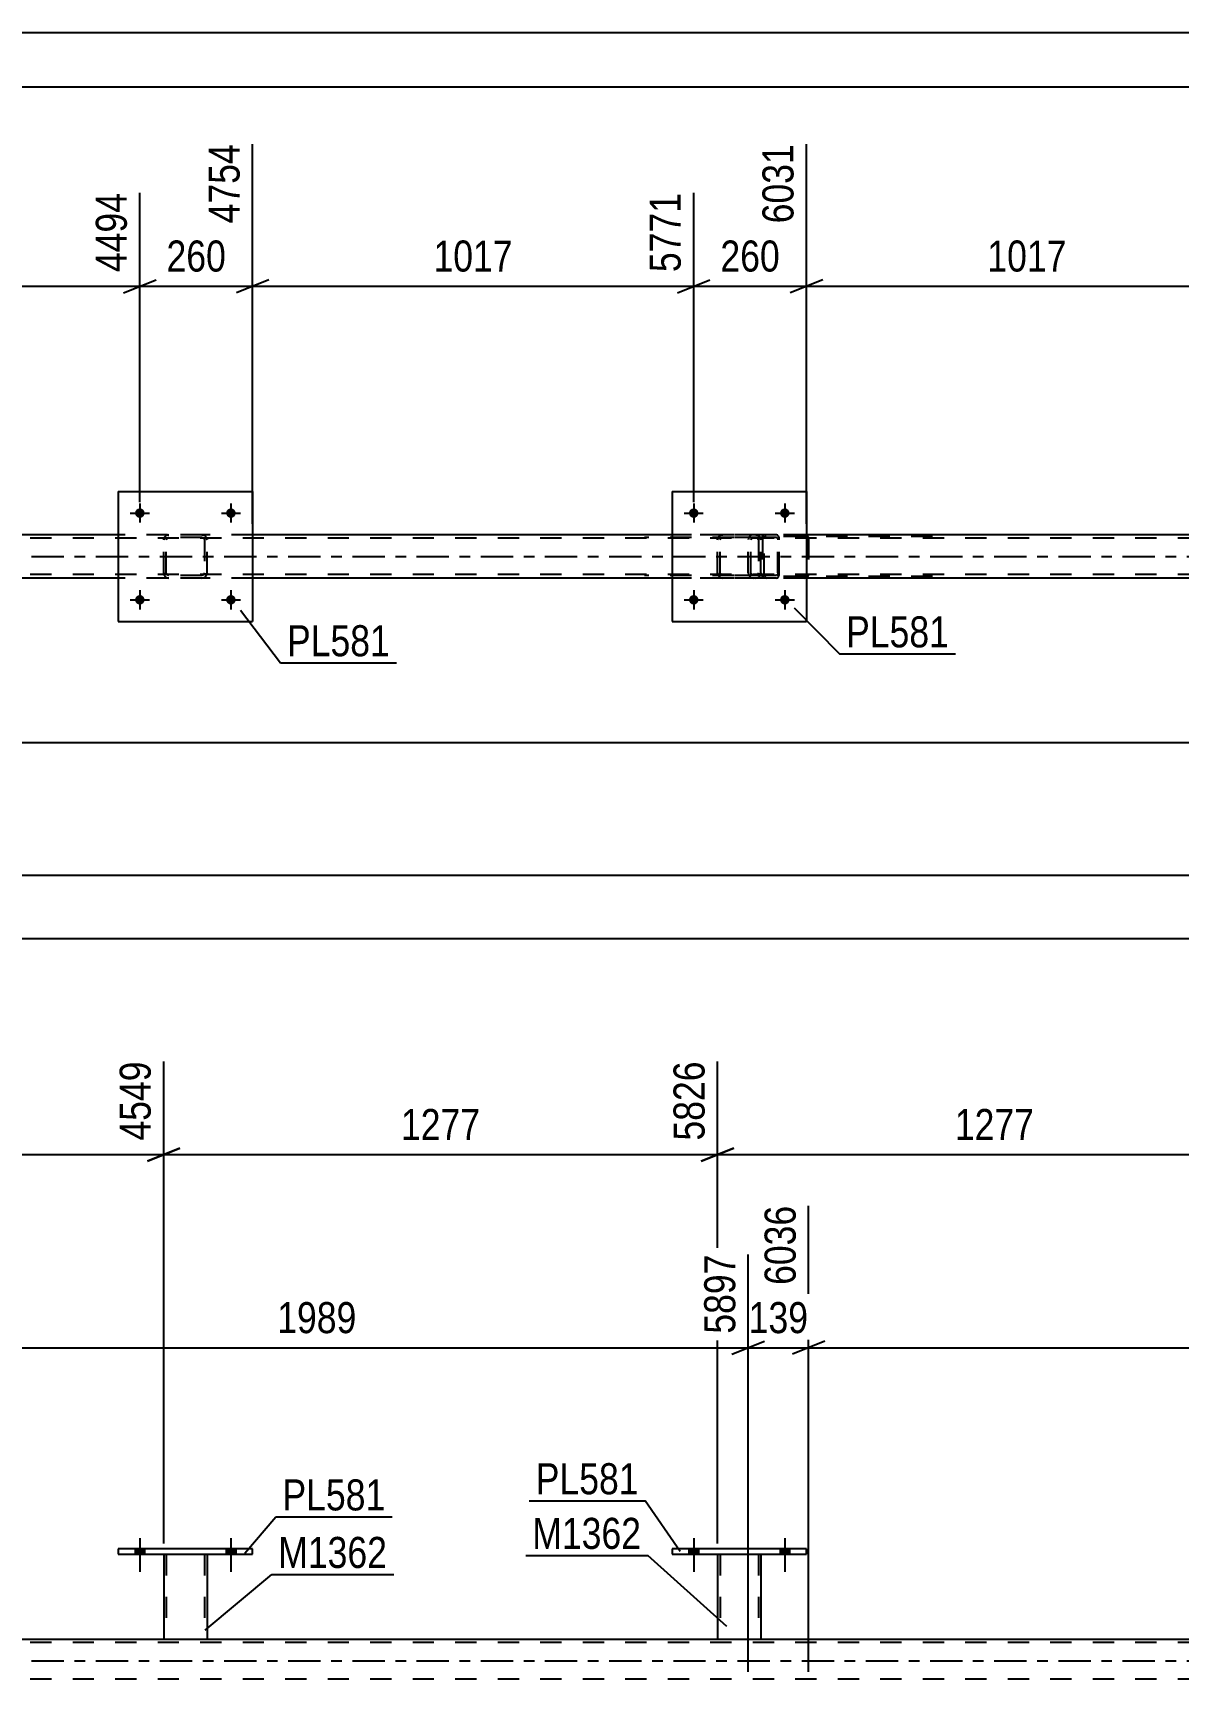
# Model space of a CAD drawing. Header units: millimetres. Extents: x 0 to 841, y 0 to 594.
# Drawn here: x 224.2 to 329.8, y 442.1 to 594 of the extents above; entities that cross this region are included whole.
import ezdxf

# ---------------------------------------------------------------- set-up
doc = ezdxf.new("R2010")
doc.units = ezdxf.units.MM
doc.linetypes.add('DXK_LINE_DOT2', pattern=[3.9198, 1.9599, -1.9599])
doc.linetypes.add('DXK_LINE_DOT3', pattern=[5.9187, 2.979, -0.9799, 0.9799, -0.9799])
doc.styles.add('Arial Narrow', font='ARIALN.TTF', dxfattribs={"height": 0.2})

# ---------------------------------------------------------------- blocks, each defined once
blk = doc.blocks.new('Unknown-318889060-1133')
at = {"color": 5, "linetype": 'Continuous'}
for p, q in [((841, 594), (0, 594)), ((836, 589), (5, 589))]:
    blk.add_line(p, q, dxfattribs=at)
blk = doc.blocks.new('Part-318889060-5919 - 5912')
at = {"color": 7, "linetype": 'DXK_LINE_DOT2'}
for p, q in [((617.87, 547.37), (111.6, 547.37)), ((244.44, 547.69), (232.04, 547.69)), ((295.52, 547.69), (283.12, 547.69)), ((617.87, 544.01), (111.6, 544.01)), ((244.44, 543.69), (232.04, 543.69)), ((295.52, 543.69), (283.12, 543.69))]:
    blk.add_line(p, q, dxfattribs=at)
at = {"color": 2, "linetype": 'Continuous'}
for p, q in [((232.04, 547.69), (193.36, 547.69)), ((283.12, 547.69), (244.44, 547.69)), ((334.2, 547.69), (295.52, 547.69)), ((232.04, 543.69), (193.36, 543.69)), ((283.12, 543.69), (244.44, 543.69)), ((334.2, 543.69), (295.52, 543.69))]:
    blk.add_line(p, q, dxfattribs=at)
at = {"color": 7, "linetype": 'DXK_LINE_DOT3'}
blk.add_line((111.6, 545.69), (617.87, 545.69), dxfattribs=at)
blk = doc.blocks.new('Part-318889060-6068 - 5912')
at = {"color": 7, "linetype": 'DXK_LINE_DOT2'}
for p, q in [((236.24, 547.21), (236.27, 547.39)), ((236.27, 547.39), (236.24, 547.21)), ((236.24, 544.17), (236.24, 547.21)), ((236.48, 547.21), (236.5, 547.3)), ((236.48, 544.17), (236.48, 547.21)), ((236.5, 547.3), (236.55, 547.38)), ((236.53, 547.65), (236.72, 547.69)), ((236.72, 547.69), (236.53, 547.65)), ((236.55, 547.38), (236.63, 547.43)), ((236.63, 547.43), (236.72, 547.45)), ((239.76, 547.69), (236.72, 547.69)), ((239.76, 547.45), (236.72, 547.45)), ((239.76, 547.69), (239.94, 547.65)), ((239.94, 547.65), (239.76, 547.69)), ((239.76, 547.45), (239.85, 547.43)), ((239.85, 547.43), (239.93, 547.38)), ((239.93, 547.38), (239.98, 547.3)), ((239.98, 547.3), (240, 547.21)), ((240, 547.21), (240, 544.17)), ((240.2, 547.39), (240.24, 547.21)), ((240.24, 547.21), (240.2, 547.39)), ((240.24, 544.17), (240.24, 547.21)), ((236.27, 543.99), (236.24, 544.17)), ((236.24, 544.17), (236.27, 543.99)), ((236.5, 544.08), (236.48, 544.17)), ((236.55, 544), (236.5, 544.08)), ((236.63, 543.95), (236.55, 544)), ((236.72, 543.93), (236.63, 543.95)), ((239.76, 543.93), (236.72, 543.93)), ((239.85, 543.95), (239.76, 543.93)), ((239.93, 544), (239.85, 543.95)), ((239.98, 544.08), (239.93, 544)), ((240, 544.17), (239.98, 544.08)), ((240.24, 544.17), (240.2, 543.99)), ((240.2, 543.99), (240.24, 544.17)), ((236.72, 543.69), (236.53, 543.73)), ((236.53, 543.73), (236.72, 543.69)), ((239.76, 543.69), (236.72, 543.69)), ((239.94, 543.73), (239.76, 543.69)), ((239.76, 543.69), (239.94, 543.73))]:
    blk.add_line(p, q, dxfattribs=at)
at = {"color": 7, "linetype": 'DXK_LINE_DOT3'}
blk.add_line((238.24, 545.69), (238.24, 545.69), dxfattribs=at)
at = {"color": 7, "linetype": 'DXK_LINE_DOT2'}
for centre, start, end in [((236.72, 547.21), 112.5, 157.5), ((236.72, 547.21), 112.5, 157.5), ((239.76, 547.21), 22.5, 67.5), ((239.76, 547.21), 22.5, 67.5), ((236.72, 544.17), 202.5, 247.5), ((236.72, 544.17), 202.5, 247.5), ((239.76, 544.17), 292.5, 337.5), ((239.76, 544.17), 292.5, 337.5)]:
    blk.add_arc(centre, 0.48, start, end, dxfattribs=at)
blk = doc.blocks.new('Bolt-318889060-6023 - 5912')
at = {"linetype": 'Continuous'}
for points in [[(234.48, 549.69, -1), (233.6, 549.69, -1)], [(242.88, 549.69, -1), (242, 549.69, -1)]]:
    blk.add_hatch(color=1, dxfattribs=at).paths.add_polyline_path(points)
at = {"color": 1, "linetype": 'Continuous'}
for p, q in [((234.04, 550.57), (234.04, 548.81)), ((242.44, 550.57), (242.44, 548.81)), ((233.16, 549.69), (234.92, 549.69)), ((241.56, 549.69), (243.32, 549.69))]:
    blk.add_line(p, q, dxfattribs=at)
blk = doc.blocks.new('Bolt-318889060-6024 - 5912')
at = {"linetype": 'Continuous'}
for points in [[(234.48, 541.69, -1), (233.6, 541.69, -1)], [(242.88, 541.69, -1), (242, 541.69, -1)]]:
    blk.add_hatch(color=1, dxfattribs=at).paths.add_polyline_path(points)
at = {"color": 1, "linetype": 'Continuous'}
for p, q in [((234.04, 542.57), (234.04, 540.81)), ((242.44, 542.57), (242.44, 540.81)), ((233.16, 541.69), (234.92, 541.69)), ((241.56, 541.69), (243.32, 541.69))]:
    blk.add_line(p, q, dxfattribs=at)
blk = doc.blocks.new('Bolt-318889060-6025 - 5912')
at = {"linetype": 'Continuous'}
for points in [[(285.56, 549.69, -1), (284.68, 549.69, -1)], [(293.96, 549.69, -1), (293.08, 549.69, -1)]]:
    blk.add_hatch(color=1, dxfattribs=at).paths.add_polyline_path(points)
at = {"color": 1, "linetype": 'Continuous'}
for p, q in [((285.12, 550.57), (285.12, 548.81)), ((293.52, 550.57), (293.52, 548.81)), ((284.24, 549.69), (286, 549.69)), ((292.64, 549.69), (294.4, 549.69))]:
    blk.add_line(p, q, dxfattribs=at)
blk = doc.blocks.new('Bolt-318889060-6026 - 5912')
at = {"linetype": 'Continuous'}
for points in [[(285.56, 541.69, -1), (284.68, 541.69, -1)], [(293.96, 541.69, -1), (293.08, 541.69, -1)]]:
    blk.add_hatch(color=1, dxfattribs=at).paths.add_polyline_path(points)
at = {"color": 1, "linetype": 'Continuous'}
for p, q in [((285.12, 542.57), (285.12, 540.81)), ((293.52, 542.57), (293.52, 540.81)), ((284.24, 541.69), (286, 541.69)), ((292.64, 541.69), (294.4, 541.69))]:
    blk.add_line(p, q, dxfattribs=at)
blk = doc.blocks.new('Part-318889060-6067 - 5912')
at = {"color": 2, "linetype": 'Continuous'}
for p, q in [((232.04, 551.69), (232.04, 539.69)), ((232.04, 551.69), (244.44, 551.69)), ((244.44, 551.69), (244.44, 539.69)), ((232.04, 539.69), (244.44, 539.69))]:
    blk.add_line(p, q, dxfattribs=at)
blk = doc.blocks.new('Part-318889060-6073 - 5912')
at = {"color": 2, "linetype": 'Continuous'}
for p, q in [((283.12, 551.69), (283.12, 539.69)), ((283.12, 551.69), (295.52, 551.69)), ((295.52, 551.69), (295.52, 539.69)), ((283.12, 539.69), (295.52, 539.69))]:
    blk.add_line(p, q, dxfattribs=at)
blk = doc.blocks.new('Part-318889060-6074 - 5912')
at = {"color": 7, "linetype": 'DXK_LINE_DOT2'}
for p, q in [((287.32, 547.21), (287.35, 547.39)), ((287.35, 547.39), (287.32, 547.21)), ((287.32, 544.17), (287.32, 547.21)), ((287.56, 547.21), (287.58, 547.3)), ((287.56, 544.17), (287.56, 547.21)), ((287.58, 547.3), (287.63, 547.38)), ((287.61, 547.65), (287.8, 547.69)), ((287.8, 547.69), (287.61, 547.65)), ((287.63, 547.38), (287.71, 547.43)), ((287.71, 547.43), (287.8, 547.45)), ((290.84, 547.69), (287.8, 547.69)), ((290.84, 547.45), (287.8, 547.45)), ((290.84, 547.69), (291.02, 547.65)), ((291.02, 547.65), (290.84, 547.69)), ((290.84, 547.45), (290.93, 547.43)), ((290.93, 547.43), (291.01, 547.38)), ((291.01, 547.38), (291.06, 547.3)), ((291.06, 547.3), (291.08, 547.21)), ((291.08, 547.21), (291.08, 544.17)), ((291.28, 547.39), (291.32, 547.21)), ((291.32, 547.21), (291.28, 547.39)), ((291.32, 544.17), (291.32, 547.21)), ((287.35, 543.99), (287.32, 544.17)), ((287.32, 544.17), (287.35, 543.99)), ((287.58, 544.08), (287.56, 544.17)), ((287.63, 544), (287.58, 544.08)), ((287.71, 543.95), (287.63, 544)), ((287.8, 543.93), (287.71, 543.95)), ((290.84, 543.93), (287.8, 543.93)), ((290.93, 543.95), (290.84, 543.93)), ((291.01, 544), (290.93, 543.95)), ((291.06, 544.08), (291.01, 544)), ((291.08, 544.17), (291.06, 544.08)), ((291.32, 544.17), (291.28, 543.99)), ((291.28, 543.99), (291.32, 544.17)), ((287.8, 543.69), (287.61, 543.73)), ((287.61, 543.73), (287.8, 543.69)), ((290.84, 543.69), (287.8, 543.69)), ((291.02, 543.73), (290.84, 543.69)), ((290.84, 543.69), (291.02, 543.73))]:
    blk.add_line(p, q, dxfattribs=at)
at = {"color": 7, "linetype": 'DXK_LINE_DOT3'}
blk.add_line((289.32, 545.69), (289.32, 545.69), dxfattribs=at)
at = {"color": 7, "linetype": 'DXK_LINE_DOT2'}
for centre, start, end in [((287.8, 547.21), 112.5, 157.5), ((287.8, 547.21), 112.5, 157.5), ((290.84, 547.21), 22.5, 67.5), ((290.84, 547.21), 22.5, 67.5), ((287.8, 544.17), 202.5, 247.5), ((287.8, 544.17), 202.5, 247.5), ((290.84, 544.17), 292.5, 337.5), ((290.84, 544.17), 292.5, 337.5)]:
    blk.add_arc(centre, 0.48, start, end, dxfattribs=at)
blk = doc.blocks.new('Part-318889060-6151 - 5912')
at = {"color": 7, "linetype": 'DXK_LINE_DOT2'}
for p, q in [((292.74, 547.69), (280.58, 547.69)), ((292.74, 547.45), (280.58, 547.45)), ((290.17, 547.35), (290.15, 547.21)), ((290.15, 544.17), (290.15, 547.21)), ((290.18, 547.4), (290.17, 547.35)), ((290.4, 547.21), (290.42, 547.3)), ((290.4, 544.17), (290.4, 547.21)), ((290.42, 547.3), (290.47, 547.38)), ((290.65, 547.69), (290.46, 547.66)), ((290.47, 547.38), (290.55, 547.43)), ((290.55, 547.43), (290.65, 547.45)), ((291.46, 547.69), (291.46, 547.45)), ((292.84, 547.66), (292.74, 547.69)), ((292.74, 547.45), (292.79, 547.43)), ((292.79, 547.43), (292.84, 547.38)), ((292.93, 547.55), (292.84, 547.66)), ((292.84, 547.38), (292.87, 547.3)), ((292.87, 547.3), (292.88, 547.21)), ((292.88, 544.17), (292.88, 547.21)), ((292.99, 547.4), (292.93, 547.55)), ((293.01, 547.21), (292.99, 547.4)), ((293.01, 544.17), (293.01, 547.21)), ((292.74, 543.93), (280.58, 543.93)), ((290.15, 544.17), (290.18, 543.99)), ((290.42, 544.08), (290.4, 544.17)), ((290.47, 544), (290.42, 544.08)), ((290.55, 543.95), (290.47, 544)), ((290.65, 543.93), (290.55, 543.95)), ((291.46, 543.69), (291.46, 543.93)), ((292.79, 543.95), (292.74, 543.93)), ((292.84, 544), (292.79, 543.95)), ((292.87, 544.08), (292.84, 544)), ((292.84, 543.73), (292.93, 543.83)), ((292.88, 544.17), (292.87, 544.08)), ((292.93, 543.83), (292.99, 543.99)), ((292.99, 543.99), (293.01, 544.17)), ((292.74, 543.69), (280.58, 543.69)), ((290.46, 543.73), (290.65, 543.69)), ((292.74, 543.69), (292.84, 543.73))]:
    blk.add_line(p, q, dxfattribs=at)
for centre, start, end in [((290.63, 547.2), 111.1941, 156.1506), ((290.63, 544.19), 203.8494, 248.8059)]:
    blk.add_arc(centre, 0.492, start, end, dxfattribs=at)
blk = doc.blocks.new('Part-318889060-6152 - 5912')
at = {"color": 7, "linetype": 'DXK_LINE_DOT2'}
for p, q in [((291.49, 547.49), (291.46, 547.37)), ((291.46, 547.37), (291.46, 544.01)), ((291.63, 547.37), (291.65, 547.43)), ((291.63, 544.01), (291.63, 547.37)), ((291.65, 547.43), (291.68, 547.49)), ((291.8, 547.69), (291.67, 547.67)), ((291.68, 547.49), (291.74, 547.52)), ((291.74, 547.52), (291.8, 547.53)), ((307.13, 547.69), (291.8, 547.69)), ((307.13, 547.53), (291.8, 547.53)), ((295.51, 547.67), (295.38, 547.69)), ((295.38, 547.53), (295.45, 547.52)), ((295.45, 547.52), (295.5, 547.49)), ((295.5, 547.49), (295.54, 547.43)), ((295.54, 547.43), (295.55, 547.37)), ((295.55, 547.37), (295.55, 544.01)), ((295.72, 547.37), (295.7, 547.49)), ((295.72, 547.37), (295.72, 544.01)), ((291.46, 544.01), (291.49, 543.89)), ((291.65, 543.95), (291.63, 544.01)), ((291.68, 543.9), (291.65, 543.95)), ((291.74, 543.86), (291.68, 543.9)), ((291.8, 543.85), (291.74, 543.86)), ((307.13, 543.85), (291.8, 543.85)), ((295.45, 543.86), (295.38, 543.85)), ((295.5, 543.9), (295.45, 543.86)), ((295.54, 543.95), (295.5, 543.9)), ((295.55, 544.01), (295.54, 543.95)), ((295.7, 543.89), (295.72, 544.01)), ((291.67, 543.72), (291.8, 543.69)), ((307.13, 543.69), (291.8, 543.69)), ((295.38, 543.69), (295.51, 543.72))]:
    blk.add_line(p, q, dxfattribs=at)
for centre, start, end in [((291.79, 547.36), 110.7583, 155.68), ((295.39, 547.36), 24.32, 69.2417), ((291.79, 544.03), 204.32, 249.2417), ((295.39, 544.03), 290.7583, 335.68)]:
    blk.add_arc(centre, 0.331, start, end, dxfattribs=at)
blk = doc.blocks.new('Bolt-318889060-4093 - 3929')
at = {"linetype": 'Continuous'}
for points in [[(233.6, 453.62), (234.48, 453.62), (234.48, 454.1), (233.6, 454.1)], [(242, 453.62), (242.88, 453.62), (242.88, 454.1), (242, 454.1)]]:
    blk.add_hatch(color=1, dxfattribs=at).paths.add_polyline_path(points)
at = {"color": 1, "linetype": 'Continuous'}
for p, q in [((234.04, 455.1), (234.04, 451.98)), ((242.44, 455.1), (242.44, 451.98)), ((233.6, 454.1), (233.6, 453.62)), ((234.48, 454.1), (234.48, 453.62)), ((242, 454.1), (242, 453.62)), ((242.88, 454.1), (242.88, 453.62))]:
    blk.add_line(p, q, dxfattribs=at)
blk = doc.blocks.new('Part-318889060-3975 - 3929')
at = {"color": 2, "linetype": 'Continuous'}
for p, q in [((287.32, 453.62), (287.32, 445.78)), ((291.32, 453.62), (291.32, 445.78)), ((287.32, 445.78), (291.32, 445.78))]:
    blk.add_line(p, q, dxfattribs=at)
at = {"color": 7, "linetype": 'DXK_LINE_DOT2'}
for p, q in [((287.32, 453.62), (291.32, 453.62)), ((287.32, 453.62), (287.32, 453.62)), ((287.32, 453.62), (287.32, 453.62)), ((287.56, 453.62), (287.56, 445.78)), ((291.08, 453.62), (291.08, 445.78)), ((291.32, 453.62), (291.32, 453.62)), ((291.32, 453.62), (291.32, 453.62)), ((291.02, 445.78), (291.06, 445.78)), ((291.02, 445.78), (291.06, 445.78)), ((291.06, 445.78), (291.08, 445.78)), ((291.06, 445.78), (291.08, 445.78))]:
    blk.add_line(p, q, dxfattribs=at)
blk = doc.blocks.new('Bolt-318889060-4133 - 3929')
at = {"linetype": 'Continuous'}
for points in [[(233.6, 453.62), (234.48, 453.62), (234.48, 454.1), (233.6, 454.1)], [(242, 453.62), (242.88, 453.62), (242.88, 454.1), (242, 454.1)]]:
    blk.add_hatch(color=1, dxfattribs=at).paths.add_polyline_path(points)
at = {"color": 1, "linetype": 'Continuous'}
for p, q in [((234.04, 455.1), (234.04, 451.98)), ((242.44, 455.1), (242.44, 451.98)), ((233.6, 454.1), (233.6, 453.62)), ((234.48, 454.1), (234.48, 453.62)), ((242, 454.1), (242, 453.62)), ((242.88, 454.1), (242.88, 453.62))]:
    blk.add_line(p, q, dxfattribs=at)
blk = doc.blocks.new('Part-318889060-4124 - 3929')
at = {"color": 2, "linetype": 'Continuous'}
for p, q in [((283.12, 454.1), (283.12, 453.62)), ((295.52, 454.1), (283.12, 454.1)), ((283.12, 453.62), (295.52, 453.62)), ((295.52, 453.62), (295.52, 454.1))]:
    blk.add_line(p, q, dxfattribs=at)
blk = doc.blocks.new('Bolt-318889060-4131 - 3929')
at = {"linetype": 'Continuous'}
for points in [[(284.68, 453.62), (285.56, 453.62), (285.56, 454.1), (284.68, 454.1)], [(293.08, 453.62), (293.96, 453.62), (293.96, 454.1), (293.08, 454.1)]]:
    blk.add_hatch(color=1, dxfattribs=at).paths.add_polyline_path(points)
at = {"color": 1, "linetype": 'Continuous'}
for p, q in [((285.12, 455.1), (285.12, 451.98)), ((293.52, 455.1), (293.52, 451.98)), ((284.68, 454.1), (284.68, 453.62)), ((285.56, 454.1), (285.56, 453.62)), ((293.08, 454.1), (293.08, 453.62)), ((293.96, 454.1), (293.96, 453.62))]:
    blk.add_line(p, q, dxfattribs=at)
blk = doc.blocks.new('Bolt-318889060-4132 - 3929')
at = {"linetype": 'Continuous'}
for points in [[(284.68, 453.62), (285.56, 453.62), (285.56, 454.1), (284.68, 454.1)], [(293.08, 453.62), (293.96, 453.62), (293.96, 454.1), (293.08, 454.1)]]:
    blk.add_hatch(color=1, dxfattribs=at).paths.add_polyline_path(points)
at = {"color": 1, "linetype": 'Continuous'}
for p, q in [((285.12, 455.1), (285.12, 451.98)), ((293.52, 455.1), (293.52, 451.98)), ((284.68, 454.1), (284.68, 453.62)), ((285.56, 454.1), (285.56, 453.62)), ((293.08, 454.1), (293.08, 453.62)), ((293.96, 454.1), (293.96, 453.62))]:
    blk.add_line(p, q, dxfattribs=at)
blk = doc.blocks.new('Part-318889060-4247 - 3929')
at = {"color": 2, "linetype": 'Continuous'}
for p, q in [((236.24, 453.62), (236.24, 445.78)), ((240.24, 453.62), (240.24, 445.78)), ((236.24, 445.78), (240.24, 445.78))]:
    blk.add_line(p, q, dxfattribs=at)
at = {"color": 7, "linetype": 'DXK_LINE_DOT2'}
for p, q in [((236.24, 453.62), (240.24, 453.62)), ((236.24, 453.62), (236.24, 453.62)), ((236.24, 453.62), (236.24, 453.62)), ((236.48, 453.62), (236.48, 445.78)), ((240, 453.62), (240, 445.78)), ((240.24, 453.62), (240.24, 453.62)), ((240.24, 453.62), (240.24, 453.62)), ((239.94, 445.78), (239.98, 445.78)), ((239.94, 445.78), (239.98, 445.78)), ((239.98, 445.78), (240, 445.78)), ((239.98, 445.78), (240, 445.78))]:
    blk.add_line(p, q, dxfattribs=at)
blk = doc.blocks.new('Part-318889060-4252 - 3929')
at = {"color": 2, "linetype": 'Continuous'}
for p, q in [((232.04, 454.1), (232.04, 453.62)), ((244.44, 454.1), (232.04, 454.1)), ((232.04, 453.62), (244.44, 453.62)), ((244.44, 453.62), (244.44, 454.1))]:
    blk.add_line(p, q, dxfattribs=at)
blk = doc.blocks.new('Part-318889060-4518 - 3929')
at = {"color": 2, "linetype": 'Continuous'}
blk.add_line((111.6, 445.78), (617.87, 445.78), dxfattribs=at)
at = {"color": 7, "linetype": 'DXK_LINE_DOT2'}
for p, q in [((617.87, 445.46), (111.6, 445.46)), ((617.87, 442.1), (111.6, 442.1))]:
    blk.add_line(p, q, dxfattribs=at)
at = {"color": 7, "linetype": 'DXK_LINE_DOT3'}
blk.add_line((111.6, 443.78), (617.87, 443.78), dxfattribs=at)
blk = doc.blocks.new('StraightDimension-318889060-11796 - 5912')
at = {"color": 7, "linetype": 'Continuous'}
for p, q in [((244.44, 548.69), (244.44, 583.74)), ((285.12, 550.69), (285.12, 579.24)), ((245.94, 571.23), (242.94, 570.03)), ((283.62, 570.03), (286.62, 571.23)), ((244.44, 570.63), (285.12, 570.63))]:
    blk.add_line(p, q, dxfattribs=at)
at = {"color": 0, "linetype": 'Continuous'}
blk.add_wipeout([(284.52, 579.84), (280.32, 579.84), (280.32, 571.33), (284.52, 571.33)], dxfattribs=at)
at = {"color": 0}
blk.add_wipeout([(269.03, 571.38), (269.03, 575.58), (260.52, 575.58), (260.52, 571.38)], dxfattribs=at)
at = {"color": 3, "linetype": 'Continuous', "style": 'Arial Narrow'}
blk.add_text('5771', height=2.863, rotation=90.0002, dxfattribs=at).set_placement((283.92, 571.93))
at = {"color": 3, "style": 'Arial Narrow'}
blk.add_text('1017', height=2.863, dxfattribs=at).set_placement((261.12, 571.98))
blk = doc.blocks.new('StraightDimension-318889060-11794 - 5912')
at = {"color": 7, "linetype": 'Continuous'}
for p, q in [((295.52, 548.69), (295.52, 583.74)), ((336.2, 550.69), (336.2, 579.24)), ((297.02, 571.23), (294.02, 570.03)), ((334.7, 570.03), (337.7, 571.23)), ((295.52, 570.63), (336.2, 570.63))]:
    blk.add_line(p, q, dxfattribs=at)
at = {"color": 0, "linetype": 'Continuous'}
blk.add_wipeout([(335.6, 579.84), (331.4, 579.84), (331.4, 571.33), (335.6, 571.33)], dxfattribs=at)
at = {"color": 0}
blk.add_wipeout([(320.11, 571.38), (320.11, 575.58), (311.6, 575.58), (311.6, 571.38)], dxfattribs=at)
at = {"color": 3, "linetype": 'Continuous', "style": 'Arial Narrow'}
blk.add_text('7048', height=2.863, rotation=90.0002, dxfattribs=at).set_placement((335, 571.93))
at = {"color": 3, "style": 'Arial Narrow'}
blk.add_text('1017', height=2.863, dxfattribs=at).set_placement((312.2, 571.98))
blk = doc.blocks.new('StraightDimension-318889060-6868 - 5912')
at = {"color": 7, "linetype": 'Continuous'}
blk.add_line((69.68, 516.27), (776.14, 516.27), dxfattribs=at)
blk = doc.blocks.new('StraightDimension-318889060-6889 - 5912')
at = {"color": 7, "linetype": 'Continuous'}
blk.add_line((69.04, 510.44), (776.78, 510.44), dxfattribs=at)
blk = doc.blocks.new('StraightDimension-318889060-6937 - 5912')
at = {"color": 7, "linetype": 'Continuous'}
blk.add_line((69.68, 528.52), (719.68, 528.52), dxfattribs=at)
blk = doc.blocks.new('StraightDimension-318889060-11795 - 5912')
at = {"color": 7, "linetype": 'Continuous'}
for p, q in [((295.52, 548.69), (295.52, 583.74)), ((285.12, 550.69), (285.12, 579.24)), ((283.62, 570.03), (286.62, 571.23)), ((297.02, 571.23), (294.02, 570.03)), ((285.12, 570.63), (295.52, 570.63))]:
    blk.add_line(p, q, dxfattribs=at)
at = {"color": 0}
blk.add_wipeout([(293.66, 571.38), (293.66, 575.58), (286.98, 575.58), (286.98, 571.38)], dxfattribs=at)
at = {"color": 3, "style": 'Arial Narrow'}
blk.add_text('260', height=2.863, dxfattribs=at).set_placement((287.58, 571.98))
at = {"color": 0, "linetype": 'Continuous'}
blk.add_wipeout([(294.92, 584.34), (290.72, 584.34), (290.72, 575.83), (294.92, 575.83)], dxfattribs=at)
at = {"color": 3, "linetype": 'Continuous', "style": 'Arial Narrow'}
blk.add_text('6031', height=2.863, rotation=90.0002, dxfattribs=at).set_placement((294.32, 576.43))
blk = doc.blocks.new('StraightDimension-318889060-11797 - 5912')
at = {"color": 7, "linetype": 'Continuous'}
for p, q in [((244.44, 548.69), (244.44, 583.74)), ((234.04, 550.69), (234.04, 579.24)), ((232.54, 570.03), (235.54, 571.23)), ((245.94, 571.23), (242.94, 570.03)), ((234.04, 570.63), (244.44, 570.63))]:
    blk.add_line(p, q, dxfattribs=at)
at = {"color": 0}
blk.add_wipeout([(242.58, 571.38), (242.58, 575.58), (235.9, 575.58), (235.9, 571.38)], dxfattribs=at)
at = {"color": 3, "style": 'Arial Narrow'}
blk.add_text('260', height=2.863, dxfattribs=at).set_placement((236.5, 571.98))
at = {"color": 0, "linetype": 'Continuous'}
blk.add_wipeout([(243.84, 584.34), (239.64, 584.34), (239.64, 575.83), (243.84, 575.83)], dxfattribs=at)
at = {"color": 3, "linetype": 'Continuous', "style": 'Arial Narrow'}
blk.add_text('4754', height=2.863, rotation=90.0002, dxfattribs=at).set_placement((243.24, 576.43))
blk = doc.blocks.new('StraightDimension-318889060-11798 - 5912')
at = {"color": 7, "linetype": 'Continuous'}
for p, q in [((193.36, 548.69), (193.36, 583.74)), ((234.04, 550.69), (234.04, 579.24)), ((194.86, 571.23), (191.86, 570.03)), ((232.54, 570.03), (235.54, 571.23)), ((193.36, 570.63), (234.04, 570.63))]:
    blk.add_line(p, q, dxfattribs=at)
at = {"color": 0, "linetype": 'Continuous'}
blk.add_wipeout([(233.44, 579.84), (229.24, 579.84), (229.24, 571.33), (233.44, 571.33)], dxfattribs=at)
at = {"color": 0}
blk.add_wipeout([(217.95, 571.38), (217.95, 575.58), (209.44, 575.58), (209.44, 571.38)], dxfattribs=at)
at = {"color": 3, "linetype": 'Continuous', "style": 'Arial Narrow'}
blk.add_text('4494', height=2.863, rotation=90.0002, dxfattribs=at).set_placement((232.84, 571.93))
at = {"color": 3, "style": 'Arial Narrow'}
blk.add_text('1017', height=2.863, dxfattribs=at).set_placement((210.04, 571.98))
blk = doc.blocks.new('StraightDimension-318889060-10382 - 3929')
at = {"color": 7, "linetype": 'Continuous'}
for p, q in [((185.16, 454.62), (185.16, 499.1)), ((236.24, 454.62), (236.24, 499.1)), ((186.66, 491.09), (183.66, 489.89)), ((234.74, 489.89), (237.74, 491.09)), ((185.16, 490.49), (236.24, 490.49))]:
    blk.add_line(p, q, dxfattribs=at)
at = {"color": 0, "linetype": 'Continuous'}
blk.add_wipeout([(235.64, 499.7), (231.44, 499.7), (231.44, 491.19), (235.64, 491.19)], dxfattribs=at)
at = {"color": 0}
blk.add_wipeout([(214.95, 491.24), (214.95, 495.44), (206.44, 495.44), (206.44, 491.24)], dxfattribs=at)
at = {"color": 3, "linetype": 'Continuous', "style": 'Arial Narrow'}
blk.add_text('4549', height=2.863, rotation=90.0002, dxfattribs=at).set_placement((235.04, 491.79))
at = {"color": 3, "style": 'Arial Narrow'}
blk.add_text('1277', height=2.863, dxfattribs=at).set_placement((207.04, 491.84))
blk = doc.blocks.new('StraightDimension-318889060-10380 - 3929')
at = {"color": 7, "linetype": 'Continuous'}
for p, q in [((287.32, 454.62), (287.32, 499.1)), ((338.4, 454.62), (338.4, 499.1)), ((288.82, 491.09), (285.82, 489.89)), ((336.9, 489.89), (339.9, 491.09)), ((287.32, 490.49), (338.4, 490.49))]:
    blk.add_line(p, q, dxfattribs=at)
at = {"color": 0, "linetype": 'Continuous'}
blk.add_wipeout([(337.8, 499.7), (333.6, 499.7), (333.6, 491.19), (337.8, 491.19)], dxfattribs=at)
at = {"color": 0}
blk.add_wipeout([(317.11, 491.24), (317.11, 495.44), (308.6, 495.44), (308.6, 491.24)], dxfattribs=at)
at = {"color": 3, "linetype": 'Continuous', "style": 'Arial Narrow'}
blk.add_text('7103', height=2.863, rotation=90.0002, dxfattribs=at).set_placement((337.2, 491.79))
at = {"color": 3, "style": 'Arial Narrow'}
blk.add_text('1277', height=2.863, dxfattribs=at).set_placement((309.2, 491.84))
blk = doc.blocks.new('StraightDimension-318889060-10381 - 3929')
at = {"color": 7, "linetype": 'Continuous'}
for p, q in [((236.24, 454.62), (236.24, 499.1)), ((287.32, 454.62), (287.32, 499.1)), ((237.74, 491.09), (234.74, 489.89)), ((285.82, 489.89), (288.82, 491.09)), ((236.24, 490.49), (287.32, 490.49))]:
    blk.add_line(p, q, dxfattribs=at)
at = {"color": 0, "linetype": 'Continuous'}
blk.add_wipeout([(286.72, 499.7), (282.52, 499.7), (282.52, 491.19), (286.72, 491.19)], dxfattribs=at)
at = {"color": 0}
blk.add_wipeout([(266.03, 491.24), (266.03, 495.44), (257.52, 495.44), (257.52, 491.24)], dxfattribs=at)
at = {"color": 3, "linetype": 'Continuous', "style": 'Arial Narrow'}
blk.add_text('5826', height=2.863, rotation=90.0002, dxfattribs=at).set_placement((286.12, 491.79))
at = {"color": 3, "style": 'Arial Narrow'}
blk.add_text('1277', height=2.863, dxfattribs=at).set_placement((258.12, 491.84))
blk = doc.blocks.new('StraightDimension-318889060-14777 - 3929')
at = {"color": 7, "linetype": 'Continuous'}
for p, q in [((295.72, 442.78), (295.72, 485.78)), ((375.28, 442.78), (375.28, 481.28)), ((297.22, 473.27), (294.22, 472.07)), ((295.72, 472.67), (375.28, 472.67)), ((373.78, 472.07), (376.78, 473.27))]:
    blk.add_line(p, q, dxfattribs=at)
at = {"color": 0, "linetype": 'Continuous'}
blk.add_wipeout([(374.68, 481.88), (370.48, 481.88), (370.48, 473.37), (374.68, 473.37)], dxfattribs=at)
at = {"color": 0}
blk.add_wipeout([(339.76, 473.42), (339.76, 477.62), (331.24, 477.62), (331.24, 473.42)], dxfattribs=at)
at = {"color": 3, "linetype": 'Continuous', "style": 'Arial Narrow'}
blk.add_text('8025', height=2.863, rotation=90.0002, dxfattribs=at).set_placement((374.08, 473.97))
at = {"color": 3, "style": 'Arial Narrow'}
blk.add_text('1989', height=2.863, dxfattribs=at).set_placement((331.84, 474.02))
blk = doc.blocks.new('StraightDimension-318889060-14778 - 3929')
at = {"color": 7, "linetype": 'Continuous'}
for p, q in [((295.72, 442.78), (295.72, 485.78)), ((290.15, 442.78), (290.15, 481.28)), ((288.65, 472.07), (291.65, 473.27)), ((290.15, 472.67), (295.72, 472.67)), ((297.22, 473.27), (294.22, 472.07))]:
    blk.add_line(p, q, dxfattribs=at)
at = {"color": 0}
blk.add_wipeout([(296.28, 473.42), (296.28, 477.62), (289.59, 477.62), (289.59, 473.42)], dxfattribs=at)
at = {"color": 3, "style": 'Arial Narrow'}
blk.add_text('139', height=2.863, dxfattribs=at).set_placement((290.19, 474.02))
at = {"color": 0, "linetype": 'Continuous'}
blk.add_wipeout([(295.12, 486.38), (290.92, 486.38), (290.92, 477.87), (295.12, 477.87)], dxfattribs=at)
at = {"color": 3, "linetype": 'Continuous', "style": 'Arial Narrow'}
blk.add_text('6036', height=2.863, rotation=90.0002, dxfattribs=at).set_placement((294.52, 478.47))
blk = doc.blocks.new('StraightDimension-318889060-14779 - 3929')
at = {"color": 7, "linetype": 'Continuous'}
for p, q in [((210.59, 442.78), (210.59, 485.78)), ((290.15, 442.78), (290.15, 481.28)), ((212.09, 473.27), (209.09, 472.07)), ((210.59, 472.67), (290.15, 472.67)), ((288.65, 472.07), (291.65, 473.27))]:
    blk.add_line(p, q, dxfattribs=at)
at = {"color": 0, "linetype": 'Continuous'}
blk.add_wipeout([(289.55, 481.88), (285.35, 481.88), (285.35, 473.37), (289.55, 473.37)], dxfattribs=at)
at = {"color": 0}
blk.add_wipeout([(254.62, 473.42), (254.62, 477.62), (246.11, 477.62), (246.11, 473.42)], dxfattribs=at)
at = {"color": 3, "linetype": 'Continuous', "style": 'Arial Narrow'}
blk.add_text('5897', height=2.863, rotation=90.0002, dxfattribs=at).set_placement((288.95, 473.97))
at = {"color": 3, "style": 'Arial Narrow'}
blk.add_text('1989', height=2.863, dxfattribs=at).set_placement((246.71, 474.02))
blk = doc.blocks.new('Mark-318889060-6063 - 5912')
at = {"color": 0}
blk.add_wipeout([(257.12, 536.48), (257.12, 539.48), (247.61, 539.48), (247.61, 536.48)], dxfattribs=at)
blk.add_wipeout([(257.12, 536.48), (257.12, 539.48), (247.61, 539.48), (247.61, 536.48)], dxfattribs=at)
at = {"color": 30, "linetype": 'Continuous'}
for p, q in [((243.33, 540.72), (247.01, 535.88)), ((247.01, 535.88), (257.72, 535.88))]:
    blk.add_line(p, q, dxfattribs=at)
at = {"color": 3, "style": 'Arial Narrow'}
blk.add_text('PL581', height=2.863, dxfattribs=at).set_placement((247.61, 536.48))
blk = doc.blocks.new('Mark-318889060-6069 - 5912')
at = {"color": 0}
blk.add_wipeout([(308.67, 537.3), (308.67, 540.3), (299.17, 540.3), (299.17, 537.3)], dxfattribs=at)
blk.add_wipeout([(308.67, 537.3), (308.67, 540.3), (299.17, 540.3), (299.17, 537.3)], dxfattribs=at)
at = {"color": 30, "linetype": 'Continuous'}
for p, q in [((294.39, 540.94), (298.57, 536.7)), ((298.57, 536.7), (309.27, 536.7))]:
    blk.add_line(p, q, dxfattribs=at)
at = {"color": 3, "style": 'Arial Narrow'}
blk.add_text('PL581', height=2.863, dxfattribs=at).set_placement((299.17, 537.3))
blk = doc.blocks.new('Mark-318889060-3971 - 3929')
at = {"color": 0}
blk.add_wipeout([(280.28, 454.11), (280.28, 457.11), (270.23, 457.11), (270.23, 454.11)], dxfattribs=at)
blk.add_wipeout([(280.28, 454.11), (280.28, 457.11), (270.23, 457.11), (270.23, 454.11)], dxfattribs=at)
at = {"color": 30, "linetype": 'Continuous'}
for p in [(269.63, 453.51), (288.16, 446.95)]:
    blk.add_line(p, (280.88, 453.51), dxfattribs=at)
at = {"color": 3, "style": 'Arial Narrow'}
blk.add_text('M1362', height=2.863, dxfattribs=at).set_placement((270.23, 454.11))
blk = doc.blocks.new('Mark-318889060-4120 - 3929')
at = {"color": 0}
blk.add_wipeout([(280.05, 459.15), (280.05, 462.15), (270.55, 462.15), (270.55, 459.15)], dxfattribs=at)
blk.add_wipeout([(280.05, 459.15), (280.05, 462.15), (270.55, 462.15), (270.55, 459.15)], dxfattribs=at)
at = {"color": 30, "linetype": 'Continuous'}
for p in [(269.95, 458.55), (283.87, 453.86)]:
    blk.add_line(p, (280.65, 458.55), dxfattribs=at)
at = {"color": 3, "style": 'Arial Narrow'}
blk.add_text('PL581', height=2.863, dxfattribs=at).set_placement((270.55, 459.15))
blk = doc.blocks.new('Mark-318889060-4243 - 3929')
at = {"color": 0}
blk.add_wipeout([(256.85, 452.35), (256.85, 455.35), (246.8, 455.35), (246.8, 452.35)], dxfattribs=at)
blk.add_wipeout([(256.85, 452.35), (256.85, 455.35), (246.8, 455.35), (246.8, 452.35)], dxfattribs=at)
at = {"color": 30, "linetype": 'Continuous'}
for p, q in [((240.08, 446.61), (246.2, 451.75)), ((246.2, 451.75), (257.45, 451.75))]:
    blk.add_line(p, q, dxfattribs=at)
at = {"color": 3, "style": 'Arial Narrow'}
blk.add_text('M1362', height=2.863, dxfattribs=at).set_placement((246.8, 452.35))
blk = doc.blocks.new('Mark-318889060-4248 - 3929')
at = {"color": 0}
blk.add_wipeout([(256.7, 457.66), (256.7, 460.66), (247.19, 460.66), (247.19, 457.66)], dxfattribs=at)
blk.add_wipeout([(256.7, 457.66), (256.7, 460.66), (247.19, 460.66), (247.19, 457.66)], dxfattribs=at)
at = {"color": 30, "linetype": 'Continuous'}
for p, q in [((243.72, 453.73), (246.59, 457.06)), ((246.59, 457.06), (257.3, 457.06))]:
    blk.add_line(p, q, dxfattribs=at)
at = {"color": 3, "style": 'Arial Narrow'}
blk.add_text('PL581', height=2.863, dxfattribs=at).set_placement((247.19, 457.66))

msp = doc.modelspace()

# ---------------------------------------------------------------- block references
for name in ['Unknown-318889060-1133', 'Part-318889060-6067 - 5912', 'Part-318889060-6073 - 5912', 'Bolt-318889060-6023 - 5912', 'Bolt-318889060-6025 - 5912', 'Part-318889060-5919 - 5912', 'Part-318889060-6068 - 5912', 'Part-318889060-6151 - 5912', 'Part-318889060-6074 - 5912', 'Part-318889060-6152 - 5912', 'Bolt-318889060-6024 - 5912', 'Bolt-318889060-6026 - 5912', 'Bolt-318889060-4093 - 3929', 'Bolt-318889060-4133 - 3929', 'Bolt-318889060-4131 - 3929', 'Bolt-318889060-4132 - 3929', 'Part-318889060-4252 - 3929', 'Part-318889060-4247 - 3929', 'Part-318889060-4124 - 3929', 'Part-318889060-3975 - 3929', 'Part-318889060-4518 - 3929']:
    msp.add_blockref(name, (0, 0))

# ---------------------------------------------------------------- next in the draw order: block references
for name in ['StraightDimension-318889060-11796 - 5912', 'StraightDimension-318889060-11794 - 5912', 'StraightDimension-318889060-6868 - 5912', 'StraightDimension-318889060-10382 - 3929', 'StraightDimension-318889060-10380 - 3929']:
    msp.add_blockref(name, (0, 0))

# ---------------------------------------------------------------- next in the draw order: block references
for name in ['StraightDimension-318889060-11797 - 5912', 'StraightDimension-318889060-11795 - 5912', 'StraightDimension-318889060-6889 - 5912', 'StraightDimension-318889060-10381 - 3929', 'StraightDimension-318889060-14777 - 3929']:
    msp.add_blockref(name, (0, 0))

# ---------------------------------------------------------------- next in the draw order: block references
for name in ['StraightDimension-318889060-11798 - 5912', 'StraightDimension-318889060-6937 - 5912', 'StraightDimension-318889060-14778 - 3929']:
    msp.add_blockref(name, (0, 0))

# ---------------------------------------------------------------- next in the draw order: block references
for name in ['Mark-318889060-6069 - 5912', 'Mark-318889060-6063 - 5912', 'StraightDimension-318889060-14779 - 3929']:
    msp.add_blockref(name, (0, 0))

# ---------------------------------------------------------------- next in the draw order: block references
for name in ['Mark-318889060-3971 - 3929', 'Mark-318889060-4243 - 3929']:
    msp.add_blockref(name, (0, 0))

# ---------------------------------------------------------------- next in the draw order: block references
for name in ['Mark-318889060-4120 - 3929', 'Mark-318889060-4248 - 3929']:
    msp.add_blockref(name, (0, 0))

doc.saveas('drawing.dxf')
